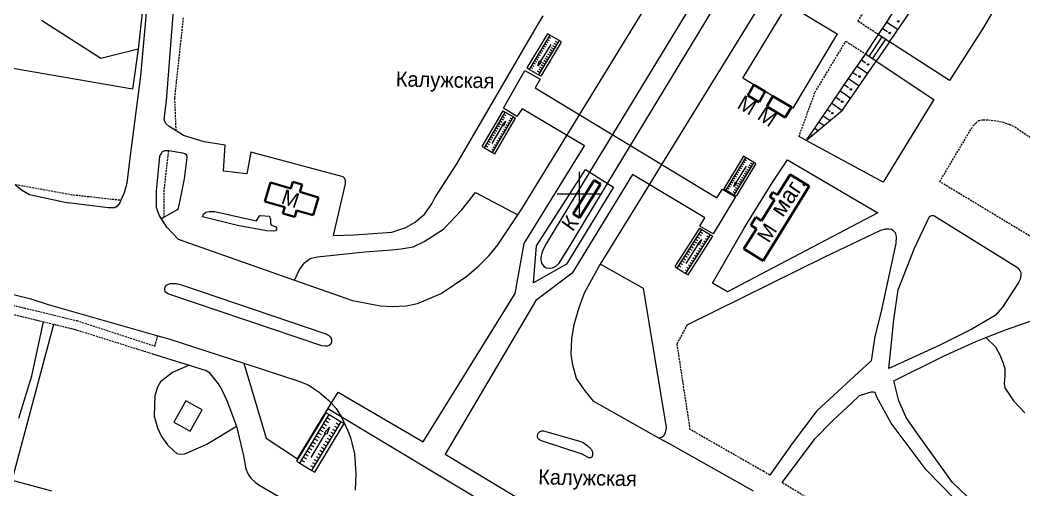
# Model space of a CAD drawing. Extents: x 1000 to 4000, y -5000 to -1000.
# Drawn here: x 2450.5 to 2718.8, y -1279 to -1153.4 of the extents above; entities that cross this region are included whole.
import ezdxf
from ezdxf.enums import TextEntityAlignment as Align

# ---------------------------------------------------------------- set-up
doc = ezdxf.new("R2010")
doc.units = 0
doc.header["$MEASUREMENT"] = 0
doc.linetypes.add('DASHED', pattern=[0.75, 0.5, -0.25])
for name, color, linetype in [('1', 7, 'CONTINUOUS'), ('11', 7, 'CONTINUOUS'), ('13', 7, 'CONTINUOUS'), ('17', 7, 'CONTINUOUS'), ('24', 7, 'CONTINUOUS'), ('25', 7, 'CONTINUOUS'), ('37', 7, 'CONTINUOUS'), ('40', 7, 'CONTINUOUS'), ('5', 7, 'CONTINUOUS')]:
    doc.layers.add(name, color=color, linetype=linetype)
doc.styles.get("Standard").update_dxf_attribs({"font": 'txt', "height": 0.2})

msp = doc.modelspace()

# ---------------------------------------------------------------- linework, layer by layer
at = {"layer": '1', "color": 253, "linetype": 'Continuous', "lineweight": 0}
for p, q in [((2600, -1206.06), (2600, -1194.02)), ((2605.96, -1200), (2594.04, -1200))]:
    msp.add_line(p, q, dxfattribs=at)
at = {"layer": '11', "color": 253, "linetype": 'Continuous', "lineweight": 0}
for p, q in [((2485.11, -1134.45), (2482.05, -1161.19)), ((2472.08, -1163.71), (2456.27, -1153.53)), ((2482.05, -1161.19), (2472.08, -1163.71)), ((2482.05, -1161.19), (2480.55, -1171.92)), ((2480.55, -1171.92), (2436.37, -1164.28)), ((2494.22, -1184.27), (2492.22, -1183.02)), ((2499.71, -1185.95), (2494.22, -1184.27)), ((2505.33, -1186.89), (2499.71, -1185.95)), ((2504.89, -1193.83), (2505.33, -1186.89)), ((2495.05, -1190.15), (2494.36, -1195.82)), ((2495.02, -1189.33), (2495.05, -1190.15)), ((2512.2, -1188.77), (2511.14, -1194.52)), ((2536.89, -1195.32), (2512.2, -1188.77)), ((2494.36, -1195.82), (2493.45, -1200.33)), ((2511.14, -1194.52), (2504.89, -1193.83)), ((2537.25, -1195.66), (2536.89, -1195.32)), ((2537.47, -1196.26), (2537.25, -1195.66)), ((2537.47, -1197.16), (2537.47, -1196.26)), ((2534.28, -1211.03), (2537.12, -1198.69)), ((2537.12, -1198.69), (2537.47, -1197.16)), ((2493.45, -1200.33), (2492.66, -1204.03)), ((2492.66, -1204.03), (2489.05, -1206.12)), ((2489.05, -1206.12), (2488.32, -1206.55)), ((2448.44, -1276.39), (2458.95, -1279.19))]:
    msp.add_line(p, q, dxfattribs=at)
at = {"layer": '13', "color": 253, "linetype": 'Continuous', "lineweight": 40}
for p, q in [((2644.97, -1173.59), (2646.63, -1170.77)), ((2646.63, -1170.77), (2649.65, -1172.56)), ((2647.99, -1175.38), (2644.97, -1173.59)), ((2649.65, -1172.56), (2647.99, -1175.38)), ((2650.04, -1176.52), (2651.67, -1173.75)), ((2651.67, -1173.75), (2656.65, -1176.7)), ((2655.02, -1179.46), (2650.04, -1176.52)), ((2656.65, -1176.7), (2655.02, -1179.46)), ((2598.33, -1205.19), (2603.94, -1196.19)), ((2603.94, -1196.19), (2605.66, -1197.26)), ((2652.9, -1200.17), (2656.31, -1194.67)), ((2656.31, -1194.67), (2661.43, -1197.85)), ((2515.94, -1201.9), (2517.42, -1196.86)), ((2517.42, -1196.86), (2522.88, -1198.46)), ((2522.88, -1198.46), (2523.42, -1196.62)), ((2523.42, -1196.62), (2525.87, -1197.34)), ((2525.87, -1197.34), (2525.28, -1199.35)), ((2605.66, -1197.26), (2600.06, -1206.27)), ((2661.43, -1197.85), (2649.07, -1217.76)), ((2525.28, -1199.35), (2530.26, -1200.81)), ((2530.26, -1200.81), (2528.86, -1205.61)), ((2648.63, -1207.05), (2652.11, -1201.45)), ((2650.87, -1200.68), (2651.67, -1199.4)), ((2652.11, -1201.45), (2650.87, -1200.68)), ((2651.67, -1199.4), (2652.9, -1200.17)), ((2521.23, -1203.45), (2515.94, -1201.9)), ((2520.75, -1205.11), (2521.23, -1203.45)), ((2524.41, -1204.3), (2523.91, -1206.03)), ((2528.86, -1205.61), (2524.41, -1204.3)), ((2523.91, -1206.03), (2520.75, -1205.11)), ((2600.06, -1206.27), (2598.33, -1205.19)), ((2645.83, -1208.27), (2647.15, -1206.14)), ((2647.15, -1206.14), (2648.63, -1207.05)), ((2643.95, -1214.59), (2647.3, -1209.19)), ((2647.3, -1209.19), (2645.83, -1208.27)), ((2649.07, -1217.76), (2643.95, -1214.59))]:
    msp.add_line(p, q, dxfattribs=at)
at = {"layer": '24', "color": 253, "linetype": 'Continuous', "lineweight": 0}
for p, q in [((2600.05, -1178.74), (2702.84, -1011.06)), ((2711.14, -1015.86), (2608.83, -1184.05)), ((2613.67, -1186.97), (2715.56, -1018.4)), ((2622.02, -1192.02), (2725.38, -1024.08)), ((2715.59, -1142.37), (2707.82, -1155.66)), ((2484.58, -1147.5), (2482.73, -1168.29)), ((2489.63, -1175.03), (2491.57, -1149.71)), ((2643.64, -1169), (2655.69, -1149.21)), ((2655.69, -1149.21), (2668.92, -1157.13)), ((2588.72, -1155.01), (2590.27, -1152.31)), ((2577.03, -1175.01), (2588.72, -1155.01)), ((2707.82, -1155.66), (2698.9, -1169.56)), ((2668.92, -1157.13), (2657.04, -1176.93)), ((2698.9, -1169.56), (2682.86, -1159.21)), ((2679.32, -1164.42), (2694.75, -1174.64)), ((2482.73, -1168.29), (2479.86, -1190.31)), ((2646.63, -1170.77), (2643.64, -1169)), ((2567.21, -1191.81), (2577.03, -1175.01)), ((2651.67, -1173.75), (2649.65, -1172.56)), ((2694.75, -1174.64), (2681.17, -1196.79)), ((2489.05, -1179.93), (2489.63, -1175.03)), ((2657.04, -1176.93), (2656.65, -1176.7)), ((2489.24, -1180.56), (2489.05, -1179.93)), ((2597.08, -1183.59), (2600.05, -1178.74)), ((2489.58, -1181.13), (2489.24, -1180.56)), ((2490.4, -1181.88), (2489.58, -1181.13)), ((2492.22, -1183.02), (2490.4, -1181.88)), ((2584.62, -1203.89), (2596.66, -1184.27)), ((2596.66, -1184.27), (2597.08, -1183.59)), ((2608.83, -1184.05), (2602.72, -1194.09)), ((2660.63, -1185.58), (2658.69, -1184.52)), ((2681.17, -1196.79), (2660.63, -1185.58)), ((2488.61, -1188.53), (2489.18, -1188.33)), ((2489.18, -1188.33), (2489.91, -1188.27)), ((2489.91, -1188.27), (2490.27, -1188.32)), ((2490.27, -1188.32), (2493.89, -1188.9)), ((2607.54, -1197.12), (2613.67, -1186.97)), ((2479.86, -1190.31), (2479.03, -1197)), ((2486.96, -1199.14), (2487.9, -1189.79)), ((2487.9, -1189.79), (2488.28, -1189.07)), ((2488.28, -1189.07), (2488.61, -1188.53)), ((2493.89, -1188.9), (2494.51, -1189.08)), ((2494.51, -1189.08), (2495.02, -1189.33)), ((2651.47, -1196.93), (2655.57, -1190.77)), ((2655.57, -1190.77), (2679.76, -1204.9)), ((2561.39, -1200.92), (2567.21, -1191.81)), ((2618.69, -1197.43), (2622.02, -1192.02)), ((2602.72, -1194.09), (2591.2, -1213.03)), ((2449.25, -1197.36), (2450.88, -1198.77)), ((2450.88, -1198.77), (2453.04, -1200.02)), ((2479.03, -1197), (2478.3, -1199.62)), ((2486.96, -1203.48), (2486.96, -1199.14)), ((2597.53, -1213.67), (2607.54, -1197.12)), ((2605.63, -1218.65), (2618.69, -1197.43)), ((2644.04, -1209.06), (2651.47, -1196.93)), ((2453.04, -1200.02), (2463.36, -1202.3)), ((2477.46, -1201.53), (2477.16, -1202.24)), ((2478.3, -1199.62), (2477.46, -1201.53)), ((2560.59, -1202.56), (2561.39, -1200.92)), ((2568.57, -1204.12), (2572.23, -1199.53)), ((2572.23, -1199.53), (2583.54, -1205.51)), ((2474.05, -1203.63), (2463.36, -1202.3)), ((2475.85, -1203.63), (2474.05, -1203.63)), ((2476.5, -1203.13), (2475.85, -1203.63)), ((2477.16, -1202.24), (2476.5, -1203.13)), ((2487.71, -1205.61), (2486.96, -1203.48)), ((2558.67, -1205.23), (2560.59, -1202.56)), ((2563.65, -1209.28), (2568.57, -1204.12)), ((2583.54, -1205.51), (2584.62, -1203.89)), ((2488.32, -1206.55), (2487.71, -1205.61)), ((2489.77, -1208.77), (2488.32, -1206.55)), ((2499.26, -1206.03), (2499.52, -1205.33)), ((2508.58, -1208.31), (2499.26, -1206.03)), ((2499.52, -1205.33), (2500.19, -1204.8)), ((2500.19, -1204.8), (2501.16, -1204.56)), ((2501.16, -1204.56), (2502.6, -1204.56)), ((2502.6, -1204.56), (2510.02, -1206.3)), ((2510.02, -1206.3), (2513.73, -1207.1)), ((2513.73, -1207.1), (2514.5, -1205.77)), ((2514.5, -1205.77), (2514.8, -1205.63)), ((2514.8, -1205.63), (2517.07, -1205.83)), ((2517.07, -1205.83), (2517.27, -1206.1)), ((2517.27, -1206.1), (2517.4, -1206.63)), ((2517.4, -1206.63), (2517.4, -1207.87)), ((2556.12, -1207.46), (2558.67, -1205.23)), ((2578.18, -1213.53), (2583.54, -1205.51)), ((2679.76, -1204.9), (2639.59, -1226.07)), ((2689.53, -1214.35), (2693.52, -1205.94)), ((2693.52, -1205.94), (2694.13, -1205.63)), ((2694.13, -1205.63), (2694.68, -1205.62)), ((2694.68, -1205.62), (2717.03, -1219.58)), ((2492.81, -1211.96), (2489.77, -1208.77)), ((2516.34, -1209.75), (2508.58, -1208.31)), ((2518.24, -1209.81), (2516.34, -1209.75)), ((2517.4, -1207.87), (2517.67, -1208.27)), ((2517.67, -1208.27), (2518.84, -1208.68)), ((2518.78, -1209.71), (2518.24, -1209.81)), ((2519.01, -1209.38), (2518.78, -1209.71)), ((2518.84, -1208.68), (2519.01, -1208.98)), ((2519.01, -1208.98), (2519.01, -1209.38)), ((2549.86, -1210.1), (2551.74, -1209.47)), ((2551.74, -1209.47), (2553.57, -1208.84)), ((2553.57, -1208.84), (2556.12, -1207.46)), ((2558.49, -1212.6), (2563.65, -1209.28)), ((2635.52, -1223.78), (2644.04, -1209.06)), ((2665.62, -1216.67), (2680.57, -1209.54)), ((2680.57, -1209.54), (2681.86, -1209.23)), ((2681.86, -1209.23), (2682.69, -1209.23)), ((2682.69, -1209.23), (2683.4, -1209.35)), ((2683.4, -1209.35), (2683.76, -1209.54)), ((2683.76, -1209.54), (2684.35, -1210.18)), ((2492.81, -1211.96), (2523.86, -1222.9)), ((2534.28, -1211.03), (2539.76, -1210.85)), ((2539.76, -1210.85), (2547.33, -1210.27)), ((2547.33, -1210.27), (2549.86, -1210.1)), ((2684.35, -1210.18), (2684.63, -1211.25)), ((2684.63, -1211.25), (2684.59, -1213.15)), ((2542.68, -1215.41), (2549.77, -1214.79)), ((2549.77, -1214.79), (2552.35, -1214.56)), ((2552.35, -1214.56), (2555.56, -1214.04)), ((2555.56, -1214.04), (2558.49, -1212.6)), ((2575.86, -1216.39), (2578.18, -1213.53)), ((2590.33, -1214.74), (2589.99, -1215.73)), ((2591.2, -1213.03), (2590.33, -1214.74)), ((2594.59, -1218.36), (2597.53, -1213.67)), ((2684.59, -1213.15), (2680.55, -1231.65)), ((2685.16, -1225.55), (2689.53, -1214.35)), ((2409.85, -1216.83), (2453.42, -1227.97)), ((2526.63, -1218.22), (2528, -1217.13)), ((2528, -1217.13), (2530.01, -1216.67)), ((2530.01, -1216.67), (2542.68, -1215.41)), ((2573.16, -1219.09), (2575.86, -1216.39)), ((2589.99, -1215.73), (2589.68, -1216.8)), ((2589.68, -1216.8), (2589.68, -1217.6)), ((2589.68, -1217.6), (2589.83, -1218.4)), ((2628.82, -1234.9), (2665.62, -1216.67)), ((2523.86, -1222.9), (2525.19, -1220.12)), ((2525.19, -1220.12), (2526.63, -1218.22)), ((2569.94, -1221.84), (2573.16, -1219.09)), ((2589.83, -1218.4), (2590.37, -1219.13)), ((2590.37, -1219.13), (2591.09, -1219.62)), ((2591.09, -1219.62), (2591.89, -1219.77)), ((2591.89, -1219.77), (2592.84, -1219.62)), ((2592.84, -1219.62), (2593.68, -1219.2)), ((2593.68, -1219.2), (2594.59, -1218.36)), ((2601.34, -1226.33), (2605.28, -1219.21)), ((2605.28, -1219.21), (2605.63, -1218.65)), ((2605.63, -1218.65), (2617.06, -1225.11)), ((2717.03, -1219.58), (2717.09, -1219.65)), ((2717.09, -1219.65), (2717.72, -1220.38)), ((2717.72, -1220.38), (2717.94, -1220.9)), ((2523.86, -1222.9), (2539.32, -1228.35)), ((2563.06, -1226.53), (2569.94, -1221.84)), ((2717.75, -1222.65), (2717.32, -1223.52)), ((2717.94, -1221.67), (2717.75, -1222.65)), ((2717.94, -1220.9), (2717.94, -1221.67)), ((2489.22, -1225.46), (2489.24, -1224.99)), ((2489.26, -1225.86), (2489.22, -1225.46)), ((2489.24, -1224.99), (2489.4, -1224.59)), ((2489.41, -1226.18), (2489.26, -1225.86)), ((2489.4, -1224.59), (2489.67, -1224.24)), ((2489.67, -1224.24), (2490.2, -1223.98)), ((2490.2, -1223.98), (2490.66, -1223.84)), ((2490.66, -1223.84), (2491.36, -1223.84)), ((2491.36, -1223.84), (2492.2, -1223.87)), ((2492.2, -1223.87), (2493.68, -1224.14)), ((2493.68, -1224.14), (2532.24, -1237.3)), ((2617.06, -1225.11), (2623.15, -1262.33)), ((2639.59, -1226.07), (2635.52, -1223.78)), ((2684.06, -1233.57), (2685.16, -1225.55)), ((2717.32, -1223.52), (2713.06, -1230.18)), ((2453.42, -1227.97), (2458.01, -1229.47)), ((2490.03, -1226.61), (2489.41, -1226.18)), ((2531.2, -1240.48), (2490.03, -1226.61)), ((2539.32, -1228.35), (2546.82, -1229.83)), ((2556.69, -1229.2), (2563.06, -1226.53)), ((2599.93, -1230.2), (2601.34, -1226.33)), ((2458.01, -1229.47), (2487.32, -1237.77)), ((2546.82, -1229.83), (2550.06, -1229.96)), ((2550.06, -1229.96), (2553.74, -1229.77)), ((2553.74, -1229.77), (2556.69, -1229.2)), ((2598.63, -1234.81), (2599.93, -1230.2)), ((2713.06, -1230.18), (2711.13, -1232.42)), ((2680.55, -1231.65), (2678.97, -1237.97)), ((2682.71, -1246.55), (2684.06, -1233.57)), ((2711.13, -1232.42), (2704.87, -1236.04)), ((2713.83, -1236.24), (2722.8, -1233.11)), ((2448.44, -1276.39), (2459.56, -1234.72)), ((2597.93, -1238.63), (2598.63, -1234.81)), ((2704.87, -1236.04), (2696.14, -1240.4)), ((2708.64, -1238.26), (2713.83, -1236.24)), ((2487.32, -1237.77), (2490.31, -1238.62)), ((2490.31, -1238.62), (2510.32, -1245.13)), ((2532.24, -1237.3), (2533.01, -1237.73)), ((2533.01, -1237.73), (2533.36, -1238.05)), ((2533.36, -1238.05), (2533.68, -1238.46)), ((2533.68, -1238.46), (2533.76, -1238.88)), ((2533.76, -1238.88), (2533.76, -1239.45)), ((2597.8, -1242.82), (2597.93, -1238.63)), ((2678.97, -1237.97), (2677.94, -1244.52)), ((2697.3, -1243.26), (2705.9, -1239.32)), ((2705.9, -1239.32), (2708.64, -1238.26)), ((2532.07, -1240.6), (2531.2, -1240.48)), ((2532.66, -1240.56), (2532.07, -1240.6)), ((2533.08, -1240.4), (2532.66, -1240.56)), ((2533.54, -1240), (2533.08, -1240.4)), ((2533.76, -1239.45), (2533.54, -1240)), ((2696.14, -1240.4), (2682.71, -1246.55)), ((2485.9, -1242.59), (2495.67, -1245.64)), ((2598.28, -1245.62), (2597.8, -1242.82)), ((2677.94, -1244.52), (2663.41, -1257.82)), ((2684.02, -1249.81), (2697.3, -1243.26)), ((2495.67, -1245.64), (2500.28, -1247.09)), ((2500.28, -1247.09), (2500.99, -1247.49)), ((2510.32, -1245.13), (2525.02, -1249.91)), ((2510.32, -1245.13), (2516.26, -1265.16)), ((2599.2, -1249.19), (2598.28, -1245.62)), ((2500.99, -1247.49), (2503.42, -1250.68)), ((2525.02, -1249.91), (2527.53, -1250.95)), ((2601.51, -1252.52), (2599.2, -1249.19)), ((2685.36, -1255.17), (2684.02, -1249.81)), ((2503.42, -1250.68), (2504.34, -1252.1)), ((2504.34, -1252.1), (2505.79, -1255.06)), ((2527.53, -1250.95), (2530.45, -1252.89)), ((2603.85, -1255.38), (2601.51, -1252.52)), ((2494.79, -1255.17), (2491.59, -1260.87)), ((2499.14, -1257.61), (2494.79, -1255.17)), ((2505.79, -1255.06), (2508.32, -1261.97)), ((2530.45, -1252.89), (2532.98, -1254.98)), ((2532.98, -1254.98), (2533.68, -1255.74)), ((2621.23, -1265.13), (2603.85, -1255.38)), ((2674.74, -1253.86), (2672.7, -1255.78)), ((2676.41, -1253.3), (2674.74, -1253.86)), ((2677.96, -1252.85), (2676.41, -1253.3)), ((2678.61, -1252.85), (2677.96, -1252.85)), ((2679.02, -1252.93), (2678.61, -1252.85)), ((2679.45, -1254.22), (2679.02, -1252.93)), ((2683.29, -1261.17), (2679.45, -1254.22)), ((2687.35, -1259.63), (2685.36, -1255.17)), ((2495.94, -1263.32), (2499.14, -1257.61)), ((2524.69, -1270.68), (2532.72, -1257.28)), ((2533.68, -1255.74), (2535.01, -1257.2)), ((2535.01, -1257.2), (2536.43, -1259.51)), ((2663.41, -1257.82), (2656.89, -1266.57)), ((2672.7, -1255.78), (2667.68, -1260.4)), ((2536.43, -1259.51), (2538.09, -1263.17)), ((2667.68, -1260.4), (2662.74, -1265.5)), ((2690.34, -1264.04), (2687.35, -1259.63)), ((2491.59, -1260.87), (2495.94, -1263.32)), ((2508.32, -1261.97), (2510.24, -1269.9)), ((2538.09, -1263.17), (2538.84, -1264.97)), ((2588.97, -1263.84), (2589.3, -1263.45)), ((2589.3, -1263.45), (2589.85, -1263.19)), ((2589.85, -1263.19), (2590.41, -1263.16)), ((2590.41, -1263.16), (2591.06, -1263.35)), ((2591.06, -1263.35), (2600.02, -1265.96)), ((2623.06, -1263.05), (2622.81, -1263.93)), ((2623.15, -1262.33), (2623.06, -1263.05)), ((2692.66, -1273.65), (2683.29, -1261.17)), ((2516.26, -1265.16), (2524.69, -1270.68)), ((2538.84, -1264.97), (2539.86, -1269.32)), ((2588.84, -1264.53), (2588.97, -1263.84)), ((2588.84, -1264.92), (2588.84, -1264.53)), ((2589.04, -1265.41), (2588.84, -1264.92)), ((2589.59, -1265.8), (2589.04, -1265.41)), ((2600.77, -1269.46), (2589.59, -1265.8)), ((2600.02, -1265.96), (2600.97, -1266.32)), ((2622.08, -1264.88), (2621.23, -1265.13)), ((2624.04, -1266.71), (2621.23, -1265.13)), ((2622.52, -1264.5), (2622.08, -1264.88)), ((2622.81, -1263.93), (2622.52, -1264.5)), ((2662.74, -1265.5), (2654.05, -1276.99)), ((2699.73, -1277.01), (2690.34, -1264.04)), ((2600.97, -1266.32), (2602.01, -1267.01)), ((2602.01, -1267.01), (2603.19, -1268.22)), ((2603.19, -1268.22), (2603.45, -1268.87)), ((2603.45, -1268.87), (2603.45, -1269.72)), ((2646.5, -1279.29), (2624.04, -1266.71)), ((2656.89, -1266.57), (2650.85, -1275.06)), ((2510.24, -1269.9), (2510.86, -1273.33)), ((2539.86, -1269.32), (2540.24, -1274.67)), ((2602.53, -1270.4), (2600.77, -1269.46)), ((2603.02, -1270.43), (2602.53, -1270.4)), ((2603.28, -1270.27), (2603.02, -1270.43)), ((2603.45, -1269.72), (2603.28, -1270.27)), ((2510.86, -1273.33), (2511.43, -1274.74)), ((2710.51, -1291.79), (2692.66, -1273.65)), ((2511.43, -1274.74), (2512.18, -1275.87)), ((2512.18, -1275.87), (2513.3, -1276.91)), ((2513.3, -1276.91), (2514.59, -1277.78)), ((2540.24, -1274.67), (2540.05, -1279.08)), ((2514.59, -1277.78), (2527.71, -1285.39)), ((2705.8, -1282.82), (2699.73, -1277.01))]:
    msp.add_line(p, q, dxfattribs=at)
at = {"layer": '24', "color": 253, "linetype": 'DASHED', "lineweight": 0}
for p, q in [((2674.43, -1153.77), (2690.14, -1127.5)), ((2491.88, -1174.19), (2494.2, -1152.81)), ((2679.94, -1157.33), (2674.43, -1153.77)), ((2662.96, -1172.73), (2671.23, -1159.06)), ((2671.23, -1159.06), (2676.43, -1162.5)), ((2492.22, -1183.02), (2491.88, -1174.19)), ((2658.69, -1184.52), (2662.96, -1172.73)), ((2705.91, -1180.94), (2706.73, -1180.24)), ((2706.73, -1180.24), (2707.88, -1180.06)), ((2707.88, -1180.06), (2709.3, -1180.12)), ((2709.3, -1180.12), (2710.82, -1180.27)), ((2710.82, -1180.27), (2712.99, -1180.66)), ((2696.29, -1196.63), (2705.19, -1181.69)), ((2705.19, -1181.69), (2705.91, -1180.94)), ((2712.99, -1180.66), (2714.89, -1181.27)), ((2714.89, -1181.27), (2716.37, -1181.99)), ((2716.37, -1181.99), (2762.9, -1213.19)), ((2488.99, -1199.27), (2490.27, -1188.32)), ((2449.25, -1197.36), (2464.72, -1200.13)), ((2749.81, -1228.92), (2696.29, -1196.63)), ((2464.72, -1200.13), (2477.46, -1201.53)), ((2489.05, -1206.12), (2488.99, -1199.27)), ((2404.16, -1218.97), (2465.66, -1233.74)), ((2436.53, -1229.13), (2456.82, -1234.06)), ((2465.66, -1233.74), (2486.54, -1240.56)), ((2456.82, -1234.06), (2459.56, -1234.72)), ((2459.56, -1234.72), (2465.01, -1236.05)), ((2465.01, -1236.05), (2485.9, -1242.59)), ((2626.11, -1239.93), (2628.82, -1234.9)), ((2486.54, -1240.56), (2487.32, -1237.77)), ((2627.67, -1250.19), (2626.11, -1239.93)), ((2629.61, -1262.86), (2627.67, -1250.19)), ((2649.25, -1274.09), (2629.61, -1262.86)), ((2650.85, -1275.06), (2649.25, -1274.09)), ((2665.02, -1283.62), (2654.05, -1276.99))]:
    msp.add_line(p, q, dxfattribs=at)
at = {"layer": '25', "color": 253, "linetype": 'Continuous', "lineweight": 0}
for p, q in [((2591.49, -1157.09), (2585.98, -1166.23)), ((2592.1, -1157.46), (2586.59, -1166.6)), ((2592.02, -1158.97), (2591.41, -1158.6)), ((2592.1, -1157.46), (2591.49, -1157.09)), ((2592.37, -1158.4), (2591.75, -1158.03)), ((2594.55, -1158.93), (2592.1, -1157.46)), ((2676.43, -1162.5), (2679.94, -1157.33)), ((2677.39, -1163.14), (2680.91, -1157.95)), ((2678.36, -1163.78), (2681.88, -1158.58)), ((2679.94, -1157.33), (2680.91, -1157.95)), ((2680.91, -1157.95), (2681.88, -1158.58)), ((2681.88, -1158.58), (2682.86, -1159.21)), ((2594.55, -1158.93), (2589.04, -1168.07)), ((2592.32, -1159.93), (2589.59, -1164.45)), ((2595.16, -1159.3), (2589.65, -1168.44)), ((2590.3, -1161.82), (2589.69, -1161.46)), ((2590.64, -1161.25), (2590.03, -1160.89)), ((2590.99, -1160.68), (2590.38, -1160.31)), ((2591.33, -1160.11), (2590.72, -1159.74)), ((2591.68, -1159.54), (2591.06, -1159.17)), ((2592.83, -1161.79), (2592.21, -1161.42)), ((2593.17, -1161.22), (2592.56, -1160.85)), ((2593.51, -1160.65), (2592.9, -1160.28)), ((2593.86, -1160.07), (2593.25, -1159.71)), ((2594.2, -1159.5), (2593.59, -1159.14)), ((2595.16, -1159.3), (2594.55, -1158.93)), ((2682.86, -1159.21), (2679.32, -1164.42)), ((2588.92, -1164.11), (2588.31, -1163.74)), ((2589.27, -1163.54), (2588.66, -1163.17)), ((2589.61, -1162.97), (2589, -1162.6)), ((2589.96, -1162.4), (2589.34, -1162.03)), ((2591.1, -1164.64), (2590.49, -1164.28)), ((2591.45, -1164.07), (2590.84, -1163.71)), ((2591.79, -1163.5), (2591.18, -1163.13)), ((2592.14, -1162.93), (2591.53, -1162.56)), ((2592.48, -1162.36), (2591.87, -1161.99)), ((2677.39, -1163.14), (2676.43, -1162.5)), ((2678.36, -1163.78), (2677.39, -1163.14)), ((2679.32, -1164.42), (2678.36, -1163.78)), ((2579.69, -1176.97), (2585.45, -1166.92)), ((2585.45, -1166.92), (2589.49, -1169.2)), ((2586.59, -1166.6), (2585.98, -1166.23)), ((2589.04, -1168.07), (2586.59, -1166.6)), ((2587.55, -1166.4), (2586.94, -1166.03)), ((2587.89, -1165.82), (2587.28, -1165.46)), ((2588.24, -1165.25), (2587.62, -1164.89)), ((2588.58, -1164.68), (2587.97, -1164.31)), ((2589.73, -1166.93), (2589.12, -1166.56)), ((2590.07, -1166.36), (2589.46, -1165.99)), ((2590.42, -1165.79), (2589.8, -1165.42)), ((2590.76, -1165.22), (2590.15, -1164.85)), ((2589.49, -1169.2), (2588.14, -1171.54)), ((2589.38, -1167.5), (2588.77, -1167.13)), ((2589.65, -1168.44), (2589.04, -1168.07)), ((2588.14, -1171.54), (2636.73, -1200.91)), ((2574.05, -1187.22), (2579.62, -1177.68)), ((2579.62, -1177.68), (2580.17, -1178)), ((2583.3, -1179.23), (2579.69, -1176.97)), ((2584.7, -1177.13), (2583.3, -1179.23)), ((2601.33, -1187.07), (2584.7, -1177.13)), ((2574.6, -1187.54), (2580.17, -1178)), ((2576.8, -1188.83), (2582.37, -1179.29)), ((2577.35, -1189.15), (2582.92, -1179.61)), ((2579.12, -1179.79), (2579.67, -1180.12)), ((2579.47, -1179.2), (2580.02, -1179.52)), ((2579.82, -1178.6), (2580.37, -1178.92)), ((2580.17, -1178), (2582.37, -1179.29)), ((2581.13, -1180.16), (2581.68, -1180.48)), ((2581.47, -1179.57), (2582.02, -1179.89)), ((2582.37, -1179.29), (2582.92, -1179.61)), ((2576.72, -1186.38), (2579.48, -1181.66)), ((2577.38, -1182.77), (2577.93, -1183.1)), ((2577.73, -1182.18), (2578.28, -1182.5)), ((2578.08, -1181.58), (2578.63, -1181.9)), ((2578.43, -1180.99), (2578.98, -1181.31)), ((2578.78, -1180.39), (2579.33, -1180.71)), ((2579.73, -1182.55), (2580.28, -1182.87)), ((2580.08, -1181.95), (2580.63, -1182.27)), ((2580.43, -1181.36), (2580.98, -1181.68)), ((2580.78, -1180.76), (2581.33, -1181.08)), ((2575.99, -1185.16), (2576.54, -1185.48)), ((2576.34, -1184.56), (2576.89, -1184.89)), ((2576.69, -1183.97), (2577.24, -1184.29)), ((2577.03, -1183.37), (2577.59, -1183.69)), ((2577.99, -1185.53), (2578.54, -1185.85)), ((2578.34, -1184.93), (2578.89, -1185.25)), ((2578.69, -1184.34), (2579.24, -1184.66)), ((2579.04, -1183.74), (2579.59, -1184.06)), ((2579.38, -1183.14), (2579.94, -1183.46)), ((2574.05, -1187.22), (2574.6, -1187.54)), ((2574.6, -1187.54), (2576.8, -1188.83)), ((2574.95, -1186.95), (2575.5, -1187.27)), ((2575.29, -1186.35), (2575.84, -1186.67)), ((2575.64, -1185.76), (2576.19, -1186.08)), ((2576.6, -1187.91), (2577.15, -1188.23)), ((2576.95, -1187.32), (2577.5, -1187.64)), ((2577.3, -1186.72), (2577.85, -1187.04)), ((2577.64, -1186.12), (2578.2, -1186.45)), ((2585.2, -1213.17), (2601.33, -1187.07)), ((2576.8, -1188.83), (2577.35, -1189.15)), ((2643.87, -1189.81), (2638.57, -1198.53)), ((2644.41, -1190.14), (2639.12, -1198.86)), ((2644.41, -1190.14), (2643.87, -1189.81)), ((2644.63, -1191.02), (2644.08, -1190.68)), ((2646.6, -1191.47), (2644.41, -1190.14)), ((2588.49, -1213.75), (2601.6, -1193.38)), ((2601.6, -1193.38), (2609.07, -1198.08)), ((2646.6, -1191.47), (2641.3, -1200.19)), ((2647.15, -1191.8), (2641.85, -1200.52)), ((2644.54, -1192.45), (2641.91, -1196.77)), ((2642.97, -1193.74), (2642.43, -1193.41)), ((2643.3, -1193.2), (2642.76, -1192.87)), ((2643.63, -1192.65), (2643.09, -1192.32)), ((2643.97, -1192.11), (2643.42, -1191.77)), ((2644.3, -1191.56), (2643.75, -1191.23)), ((2645.28, -1193.65), (2644.73, -1193.32)), ((2645.61, -1193.1), (2645.06, -1192.77)), ((2645.94, -1192.56), (2645.39, -1192.22)), ((2646.27, -1192.01), (2645.72, -1191.68)), ((2647.15, -1191.8), (2646.6, -1191.47)), ((2614.15, -1194.72), (2598.1, -1221.08)), ((2633.52, -1206.28), (2614.15, -1194.72)), ((2641.32, -1196.47), (2640.77, -1196.14)), ((2641.65, -1195.92), (2641.1, -1195.59)), ((2641.98, -1195.38), (2641.43, -1195.05)), ((2642.31, -1194.83), (2641.76, -1194.5)), ((2642.64, -1194.29), (2642.1, -1193.96)), ((2643.62, -1196.37), (2643.07, -1196.04)), ((2643.95, -1195.83), (2643.41, -1195.5)), ((2644.28, -1195.28), (2643.74, -1194.95)), ((2644.61, -1194.74), (2644.07, -1194.41)), ((2644.95, -1194.19), (2644.4, -1193.86)), ((2609.07, -1198.08), (2596.55, -1218.66)), ((2636.73, -1200.91), (2638.25, -1198.6)), ((2638.25, -1198.6), (2641.72, -1200.71)), ((2639.12, -1198.86), (2638.57, -1198.53)), ((2641.3, -1200.19), (2639.12, -1198.86)), ((2639.99, -1198.65), (2639.45, -1198.32)), ((2640.33, -1198.11), (2639.78, -1197.77)), ((2640.66, -1197.56), (2640.11, -1197.23)), ((2640.99, -1197.01), (2640.44, -1196.68)), ((2641.97, -1199.1), (2641.42, -1198.77)), ((2642.3, -1198.55), (2641.75, -1198.22)), ((2642.63, -1198.01), (2642.08, -1197.68)), ((2642.96, -1197.46), (2642.41, -1197.13)), ((2643.29, -1196.92), (2642.74, -1196.59)), ((2641.72, -1200.71), (2635.76, -1210.57)), ((2641.64, -1199.65), (2641.09, -1199.31)), ((2641.85, -1200.52), (2641.3, -1200.19)), ((2632.22, -1208.55), (2633.52, -1206.28)), ((2625.58, -1219.32), (2632.16, -1209.02)), ((2626.16, -1219.69), (2632.74, -1209.38)), ((2632.16, -1209.02), (2632.74, -1209.38)), ((2635.76, -1210.57), (2632.22, -1208.55)), ((2632.74, -1209.38), (2635.03, -1210.85)), ((2628.45, -1221.15), (2635.03, -1210.85)), ((2629.03, -1221.52), (2635.61, -1211.22)), ((2631.09, -1211.96), (2631.67, -1212.33)), ((2631.5, -1211.32), (2632.08, -1211.68)), ((2631.91, -1210.67), (2632.49, -1211.04)), ((2632.32, -1210.03), (2632.9, -1210.39)), ((2633.23, -1212.41), (2633.8, -1212.78)), ((2633.64, -1211.77), (2634.21, -1212.14)), ((2634.05, -1211.13), (2634.62, -1211.49)), ((2635.03, -1210.85), (2635.61, -1211.22)), ((2582.79, -1226.49), (2585.2, -1213.17)), ((2587.74, -1223.68), (2588.49, -1213.75)), ((2628.52, -1218.47), (2631.77, -1213.37)), ((2629.04, -1215.18), (2629.61, -1215.54)), ((2629.45, -1214.53), (2630.02, -1214.9)), ((2629.86, -1213.89), (2630.43, -1214.26)), ((2630.27, -1213.25), (2630.84, -1213.61)), ((2630.68, -1212.6), (2631.25, -1212.97)), ((2631.58, -1214.99), (2632.16, -1215.36)), ((2631.99, -1214.35), (2632.57, -1214.71)), ((2632.4, -1213.7), (2632.98, -1214.07)), ((2632.81, -1213.06), (2633.39, -1213.42)), ((2627.39, -1217.75), (2627.97, -1218.12)), ((2627.8, -1217.11), (2628.38, -1217.48)), ((2628.21, -1216.47), (2628.79, -1216.83)), ((2628.62, -1215.82), (2629.2, -1216.19)), ((2629.94, -1217.56), (2630.51, -1217.93)), ((2630.35, -1216.92), (2630.92, -1217.29)), ((2630.76, -1216.28), (2631.33, -1216.64)), ((2631.17, -1215.63), (2631.74, -1216)), ((2596.55, -1218.66), (2587.74, -1223.68)), ((2625.58, -1219.32), (2626.16, -1219.69)), ((2626.16, -1219.69), (2628.45, -1221.15)), ((2626.57, -1219.04), (2627.14, -1219.41)), ((2626.98, -1218.4), (2627.55, -1218.76)), ((2628.29, -1220.14), (2628.87, -1220.51)), ((2628.7, -1219.5), (2629.28, -1219.86)), ((2629.11, -1218.85), (2629.69, -1219.22)), ((2629.53, -1218.21), (2630.1, -1218.57)), ((2598.1, -1221.08), (2588.37, -1228.4)), ((2628.45, -1221.15), (2629.03, -1221.52)), ((2558.22, -1266.13), (2582.79, -1226.49)), ((2588.37, -1228.4), (2564.15, -1269.44)), ((2532.72, -1257.28), (2535.51, -1252.83)), ((2535.51, -1252.83), (2558.22, -1266.13)), ((2588.74, -1290.94), (2532.72, -1257.28)), ((2524.45, -1271.34), (2532.28, -1258.35)), ((2525.26, -1271.82), (2533.08, -1258.84)), ((2528.47, -1273.76), (2536.29, -1260.77)), ((2532.1, -1260.46), (2532.91, -1260.94)), ((2532.28, -1258.35), (2533.08, -1258.84)), ((2532.59, -1259.65), (2533.39, -1260.13)), ((2533.08, -1258.84), (2536.29, -1260.77)), ((2536.29, -1260.77), (2537.1, -1261.26)), ((2529.28, -1274.24), (2537.1, -1261.26)), ((2530.64, -1262.9), (2531.44, -1263.38)), ((2531.13, -1262.08), (2531.93, -1262.57)), ((2531.61, -1261.27), (2532.42, -1261.76)), ((2533.54, -1263.54), (2534.34, -1264.02)), ((2534.02, -1262.72), (2534.83, -1263.21)), ((2534.51, -1261.91), (2535.32, -1262.4)), ((2535, -1261.1), (2535.8, -1261.58)), ((2528.3, -1270.33), (2532.17, -1263.9)), ((2528.68, -1266.14), (2529.48, -1266.63)), ((2529.17, -1265.33), (2529.97, -1265.81)), ((2529.66, -1264.52), (2530.46, -1265)), ((2530.15, -1263.71), (2530.95, -1264.19)), ((2532.07, -1265.97), (2532.87, -1266.45)), ((2532.56, -1265.16), (2533.36, -1265.64)), ((2533.05, -1264.35), (2533.85, -1264.83)), ((2527.21, -1268.58), (2528.02, -1269.06)), ((2527.7, -1267.77), (2528.51, -1268.25)), ((2528.19, -1266.95), (2528.99, -1267.44)), ((2530.6, -1268.41), (2531.4, -1268.89)), ((2531.09, -1267.59), (2531.89, -1268.08)), ((2531.58, -1266.78), (2532.38, -1267.26)), ((2524.45, -1271.34), (2525.26, -1271.82)), ((2525.75, -1271.01), (2526.55, -1271.5)), ((2526.24, -1270.2), (2527.04, -1270.68)), ((2526.72, -1269.39), (2527.53, -1269.87)), ((2529.13, -1270.84), (2529.94, -1271.32)), ((2529.62, -1270.03), (2530.43, -1270.51)), ((2530.11, -1269.22), (2530.92, -1269.7)), ((2564.15, -1269.44), (2591.76, -1286.06)), ((2525.26, -1271.82), (2528.47, -1273.76)), ((2528.16, -1272.46), (2528.96, -1272.95)), ((2528.47, -1273.76), (2529.28, -1274.24)), ((2528.65, -1271.65), (2529.45, -1272.14))]:
    msp.add_line(p, q, dxfattribs=at)
for points in [[(2589.37, -1164.32), (2589.81, -1164.58), (2588.87, -1165.64), (2589.37, -1164.32)], [(2579.68, -1181.77), (2579.28, -1181.55), (2580.2, -1180.42), (2579.68, -1181.77)], [(2641.72, -1196.66), (2642.11, -1196.89), (2641.23, -1197.91), (2641.72, -1196.66)], [(2631.98, -1213.5), (2631.57, -1213.24), (2632.63, -1212.03), (2631.98, -1213.5)], [(2532.46, -1264.07), (2531.88, -1263.73), (2533.19, -1262.22), (2532.46, -1264.07)]]:
    msp.add_3dface(points, dxfattribs=at)
at = {"layer": '37', "color": 253, "linetype": 'Continuous', "lineweight": 0}
for p, q in [((2684.27, -1157.23), (2695.84, -1140.15)), ((2682.13, -1153.98), (2684.32, -1150.63)), ((2679.94, -1157.33), (2682.13, -1153.98)), ((2681.03, -1155.65), (2682.36, -1156.52)), ((2682.13, -1153.98), (2685.14, -1155.95)), ((2682.86, -1159.21), (2684.27, -1157.23)), ((2674.18, -1165.78), (2676.43, -1162.5)), ((2675.34, -1164.09), (2676.46, -1164.86)), ((2670.32, -1177.51), (2679.32, -1164.42)), ((2671.93, -1169.08), (2674.18, -1165.78)), ((2674.18, -1165.78), (2677.04, -1167.73)), ((2669.66, -1172.38), (2671.93, -1169.08)), ((2671.93, -1169.08), (2674.78, -1171.03)), ((2673.05, -1167.43), (2674.17, -1168.19)), ((2670.8, -1170.73), (2671.91, -1171.49)), ((2667.41, -1175.68), (2669.66, -1172.38)), ((2668.53, -1174.03), (2669.65, -1174.8)), ((2669.66, -1172.38), (2672.51, -1174.33)), ((2660.63, -1185.58), (2670.32, -1177.51)), ((2665.15, -1178.98), (2667.41, -1175.68)), ((2666.28, -1177.33), (2667.02, -1177.84)), ((2667.41, -1175.68), (2670.24, -1177.62)), ((2662.89, -1182.28), (2665.15, -1178.98)), ((2665.15, -1178.98), (2667.02, -1180.26)), ((2660.63, -1185.58), (2662.89, -1182.28)), ((2662.89, -1182.28), (2663.82, -1182.92)), ((2664.02, -1180.63), (2665.42, -1181.59)), ((2661.76, -1183.93), (2662.22, -1184.25))]:
    msp.add_line(p, q, dxfattribs=at)
for centre in [(2685.24, -1153.75), (2682.93, -1156.87), (2677.14, -1165.29), (2674.84, -1168.51), (2672.53, -1171.97), (2670.21, -1175.22), (2667.58, -1178.31)]:
    msp.add_circle(centre, 0.2, dxfattribs=at)
at = {"layer": '40', "color": 253, "linetype": 'Continuous', "lineweight": 0}
for p, q in [((2453.67, -1248.46), (2456.82, -1234.06)), ((2708.64, -1238.26), (2711.16, -1240.78)), ((2711.16, -1240.78), (2712.32, -1242.85)), ((2712.32, -1242.85), (2713.22, -1245.11)), ((2495.67, -1245.64), (2491.26, -1247.63)), ((2713.22, -1245.11), (2713.65, -1246.61)), ((2713.65, -1246.61), (2713.65, -1248.48)), ((2450.2, -1259.84), (2453.67, -1248.46)), ((2488.04, -1250.07), (2487.22, -1251.57)), ((2491.26, -1247.63), (2488.04, -1250.07)), ((2713.65, -1248.48), (2713.49, -1250.51)), ((2487.22, -1251.57), (2486.57, -1253.8)), ((2713.49, -1250.51), (2713.69, -1251.67)), ((2713.69, -1251.67), (2715.98, -1255.22)), ((2486.57, -1253.8), (2486.39, -1259.24)), ((2715.98, -1255.22), (2719.06, -1258.38)), ((2486.39, -1259.24), (2487.25, -1262.39)), ((2487.25, -1262.39), (2488.33, -1264.73)), ((2500.41, -1266.76), (2508.32, -1261.97)), ((2488.33, -1264.73), (2489.96, -1266.94)), ((2489.96, -1266.94), (2491.58, -1268.54)), ((2491.58, -1268.54), (2492.39, -1269.22)), ((2494.59, -1269.34), (2500.41, -1266.76)), ((2492.39, -1269.22), (2493.36, -1269.47)), ((2493.36, -1269.47), (2494.59, -1269.34))]:
    msp.add_line(p, q, dxfattribs=at)

# ---------------------------------------------------------------- texts
at = {"layer": '17', "color": 253, "linetype": 'Continuous', "lineweight": 0}
for s, height, rotation, p in [('М', 4, 329.5804, (2644.8, -1176.18)), ('М', 4, 326.2366, (2650.21, -1179.27)), ('М', 4, 341.8757, (2522.8, -1201.16)), ('маг.', 4.5, 55.6558, (2655.7, -1200.41)), ('К', 4, 53.8599, (2597.45, -1207.72)), ('М', 4, 57.4743, (2650.11, -1210.27))]:
    msp.add_text(s, height=height, rotation=rotation, dxfattribs=at).set_placement(p, align=Align.MIDDLE)
at = {"layer": '5', "color": 253, "linetype": 'Continuous', "lineweight": 0}
for p in [(2564.1, -1170.03), (2602.16, -1276.36)]:
    msp.add_text('Калужская', height=4, rotation=358.8425, dxfattribs=at).set_placement(p, align=Align.MIDDLE)

doc.saveas('drawing.dxf')
